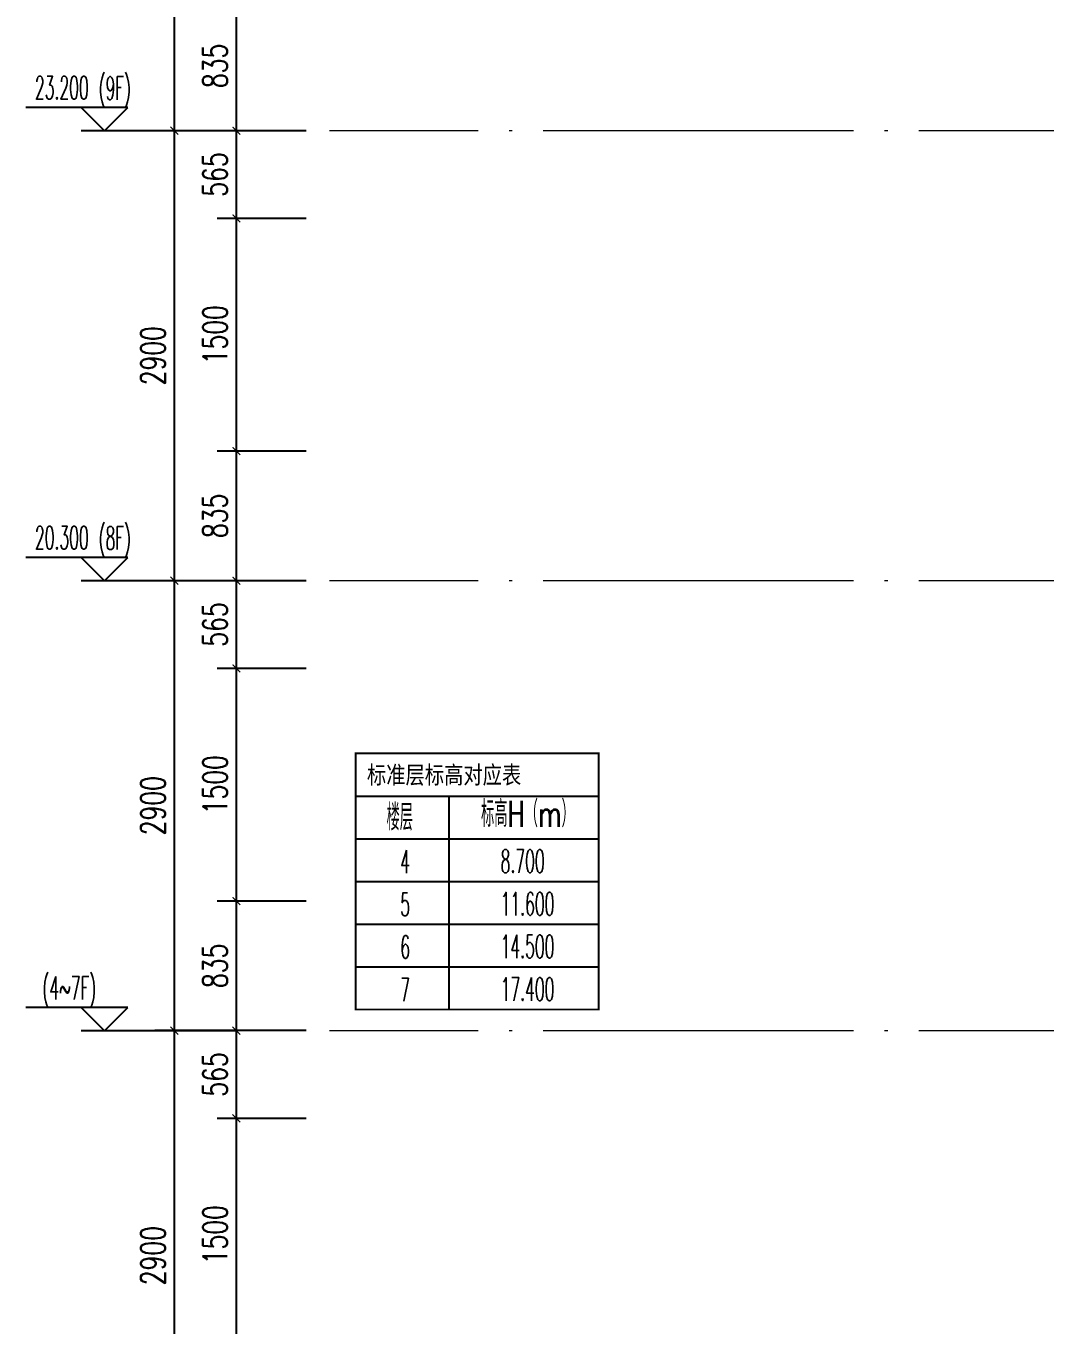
# Model space of a CAD drawing. Extents: x -1307975 to -76406, y -96289 to 379359.
# Drawn here: x -626683 to -620117, y 324553 to 332925 of the extents above; entities that cross this region are included whole.
import ezdxf

# ---------------------------------------------------------------- set-up
doc = ezdxf.new("R2010")
doc.units = 0
doc.header["$LTSCALE"] = 1000
doc.linetypes.add('DOTE', pattern=[2.42, 2, -0.2, 0.02, -0.2])
doc.layers.get('0').update_dxf_attribs({"linetype": 'CONTINUOUS'})
doc.layers.get('DEFPOINTS').update_dxf_attribs({"linetype": 'CONTINUOUS'})
for name, color, linetype in [('C-Sheet-图框', 101, 'CONTINUOUS'), ('DIM_ELEV', 3, 'CONTINUOUS'), ('PUB_DIM', 3, 'CONTINUOUS'), ('PUB_TEXT', 2, 'CONTINUOUS')]:
    doc.layers.add(name, color=color, linetype=linetype)
doc.layers.add('DOTE', color=19, linetype='DOTE', lineweight=9)
doc.styles.add('_TCH_DIM', font='SIMPLEX.shx', dxfattribs={"width": 0.7, "bigfont": 'GBCBIG.shx'})
doc.styles.add('_TCH_DIM_T3', font='SIMPLEX', dxfattribs={"width": 0.705882, "bigfont": 'GBCBIG'})
doc.styles.add('宋体', font='', dxfattribs={"height": 50})
doc.styles.get('宋体').set_extended_font_data('SimSun')
doc.dimstyles.new('_TCH_ARCH&&50', dxfattribs={"dimtxt": 157.5, "dimasz": 50, "dimexe": 125, "dimexo": 150, "dimgap": 58.75, "dimtad": 1, "dimdec": 0, "dimzin": 0, "dimdsep": 46, "dimtxsty": '_TCH_DIM_T3', "dimblk": 'ARCHTICK', "dimcen": 0.09, "dimclrt": 7, "dimazin": 0, "dimtfac": 1, "dimtdec": 0, "dimtix": 1, "dimtmove": 2, "dimatfit": 3, "dimldrblk": 'ARCHTICK', "dimfxl": 1, "dimtolj": 1, "dimtzin": 0, "dimarcsym": 0})

# ---------------------------------------------------------------- blocks, each defined once
blk = doc.blocks.new('A$C6C4F020C')
at = {"layer": 'C-Sheet-图框', "color": 0}
for p, q in [((-782.8, 687.5), (0, 687.5)), ((-782.8, 687.5), (0, 687.5)), ((-482.4, 687.5), (-482.4, 0)), ((-782.8, 550), (0, 550)), ((-782.8, 412.5), (0, 412.5)), ((-782.8, 275), (0, 275)), ((-782.8, 137.5), (0, 137.5))]:
    blk.add_line(p, q, dxfattribs=at)
at = {"layer": 'C-Sheet-图框', "color": 0, "const_width": 6}
blk.add_lwpolyline([(-782.8, 0), (0, 0), (0, 825), (-782.8, 825)], close=True, dxfattribs=at)
at = {"layer": 'PUB_TEXT', "color": 2, "style": '宋体', "width": 0.8}
blk.add_text('标准层标高对应表', height=56.96, dxfattribs=at).set_placement((-746.8, 727.4))
at = {"layer": 'PUB_TEXT', "style": '_TCH_DIM'}
for s, height, width, p in [('楼层', 84.4, 0.7, (-683.6, 577)), ('标高H（m）', 84.4, 0.7, (-379.1, 588.1)), ('4', 74.4, 0.494118, (-639.3, 438.8)), ('8.700', 74.38, 0.494118, (-316, 440.7)), ('11.600', 74.38, 0.494118, (-316, 303.2)), ('5', 74.4, 0.494118, (-639.3, 301.3)), ('6', 74.4, 0.494118, (-639.3, 163.8)), ('14.500', 74.38, 0.494118, (-316, 165.7)), ('7', 74.4, 0.494118, (-639.3, 26.3)), ('17.400', 74.38, 0.494118, (-316, 28.2))]:
    blk.add_text(s, height=height, dxfattribs=dict(at, width=width)).set_placement(p)
blk = doc.blocks.new('_ArchTick')
at = {"color": 0, "linetype": 'ByBlock', "const_width": 0.15}
blk.add_lwpolyline([(-0.5, -0.5), (0.5, 0.5)], dxfattribs=at)
blk = doc.blocks.new('*D651')
at = {"layer": 'DEFPOINTS', "color": 0, "transparency": 16777216}
for p in [(-625327.2, 325884.6), (-624727.2, 325884.6), (-624727.2, 324384.6)]:
    blk.add_point(p, dxfattribs=at)
at = {"layer": 'PUB_DIM', "color": 0, "lineweight": -2, "transparency": 16777216}
for p, q in [((-624877.2, 325884.6), (-625452.2, 325884.6)), ((-625327.2, 324384.6), (-625327.2, 325884.6)), ((-624877.2, 324384.6), (-625452.2, 324384.6))]:
    blk.add_line(p, q, dxfattribs=at)
at = {"layer": 'PUB_DIM', "color": 0, "lineweight": -2, "transparency": 16777216, "xscale": 50, "yscale": 50, "zscale": 50}
for p, rotation in [((-625327.2, 325884.6), 90), ((-625327.2, 324384.6), 270)]:
    blk.add_blockref('_ArchTick', p, dxfattribs=dict(at, rotation=rotation))
at = {"layer": 'PUB_DIM', "color": 7, "transparency": 16777216, "insert": (-625464.7, 325134.6), "char_height": 157.5, "attachment_point": 5, "rotation": 90, "style": '_TCH_DIM_T3'}
blk.add_mtext('\\A1;1500', dxfattribs=at)
blk = doc.blocks.new('*D652')
at = {"layer": 'DEFPOINTS', "color": 0, "transparency": 16777216}
for p in [(-625327.2, 326449.6), (-624727.2, 326449.6), (-624727.2, 325884.6)]:
    blk.add_point(p, dxfattribs=at)
at = {"layer": 'PUB_DIM', "color": 0, "lineweight": -2, "transparency": 16777216}
for p, q in [((-624877.2, 326449.6), (-625452.2, 326449.6)), ((-625327.2, 325884.6), (-625327.2, 326449.6)), ((-624877.2, 325884.6), (-625452.2, 325884.6))]:
    blk.add_line(p, q, dxfattribs=at)
at = {"layer": 'PUB_DIM', "color": 0, "lineweight": -2, "transparency": 16777216, "xscale": 50, "yscale": 50, "zscale": 50}
for p, rotation in [((-625327.2, 326449.6), 90), ((-625327.2, 325884.6), 270)]:
    blk.add_blockref('_ArchTick', p, dxfattribs=dict(at, rotation=rotation))
at = {"layer": 'PUB_DIM', "color": 7, "transparency": 16777216, "insert": (-625464.7, 326167.1), "char_height": 157.5, "attachment_point": 5, "rotation": 90, "style": '_TCH_DIM_T3'}
blk.add_mtext('\\A1;565', dxfattribs=at)
blk = doc.blocks.new('*D653')
at = {"layer": 'DEFPOINTS', "color": 0, "transparency": 16777216}
for p in [(-625327.2, 327284.6), (-624727.2, 327284.6), (-624727.2, 326449.6)]:
    blk.add_point(p, dxfattribs=at)
at = {"layer": 'PUB_DIM', "color": 0, "lineweight": -2, "transparency": 16777216}
for p, q in [((-624877.2, 327284.6), (-625452.2, 327284.6)), ((-625327.2, 326449.6), (-625327.2, 327284.6)), ((-624877.2, 326449.6), (-625452.2, 326449.6))]:
    blk.add_line(p, q, dxfattribs=at)
at = {"layer": 'PUB_DIM', "color": 0, "lineweight": -2, "transparency": 16777216, "xscale": 50, "yscale": 50, "zscale": 50}
for p, rotation in [((-625327.2, 327284.6), 90), ((-625327.2, 326449.6), 270)]:
    blk.add_blockref('_ArchTick', p, dxfattribs=dict(at, rotation=rotation))
at = {"layer": 'PUB_DIM', "color": 7, "transparency": 16777216, "insert": (-625464.7, 326867.1), "char_height": 157.5, "attachment_point": 5, "rotation": 90, "style": '_TCH_DIM_T3'}
blk.add_mtext('\\A1;835', dxfattribs=at)
blk = doc.blocks.new('*D654')
at = {"layer": 'DEFPOINTS', "color": 0, "transparency": 16777216}
for p in [(-625327.2, 328784.6), (-624727.2, 328784.6), (-624727.2, 327284.6)]:
    blk.add_point(p, dxfattribs=at)
at = {"layer": 'PUB_DIM', "color": 0, "lineweight": -2, "transparency": 16777216}
for p, q in [((-624877.2, 328784.6), (-625452.2, 328784.6)), ((-625327.2, 327284.6), (-625327.2, 328784.6)), ((-624877.2, 327284.6), (-625452.2, 327284.6))]:
    blk.add_line(p, q, dxfattribs=at)
at = {"layer": 'PUB_DIM', "color": 0, "lineweight": -2, "transparency": 16777216, "xscale": 50, "yscale": 50, "zscale": 50}
for p, rotation in [((-625327.2, 328784.6), 90), ((-625327.2, 327284.6), 270)]:
    blk.add_blockref('_ArchTick', p, dxfattribs=dict(at, rotation=rotation))
at = {"layer": 'PUB_DIM', "color": 7, "transparency": 16777216, "insert": (-625464.7, 328034.6), "char_height": 157.5, "attachment_point": 5, "rotation": 90, "style": '_TCH_DIM_T3'}
blk.add_mtext('\\A1;1500', dxfattribs=at)
blk = doc.blocks.new('*D655')
at = {"layer": 'DEFPOINTS', "color": 0, "transparency": 16777216}
for p in [(-625327.2, 329349.6), (-624727.2, 329349.6), (-624727.2, 328784.6)]:
    blk.add_point(p, dxfattribs=at)
at = {"layer": 'PUB_DIM', "color": 0, "lineweight": -2, "transparency": 16777216}
for p, q in [((-624877.2, 329349.6), (-625452.2, 329349.6)), ((-625327.2, 328784.6), (-625327.2, 329349.6)), ((-624877.2, 328784.6), (-625452.2, 328784.6))]:
    blk.add_line(p, q, dxfattribs=at)
at = {"layer": 'PUB_DIM', "color": 0, "lineweight": -2, "transparency": 16777216, "xscale": 50, "yscale": 50, "zscale": 50}
for p, rotation in [((-625327.2, 329349.6), 90), ((-625327.2, 328784.6), 270)]:
    blk.add_blockref('_ArchTick', p, dxfattribs=dict(at, rotation=rotation))
at = {"layer": 'PUB_DIM', "color": 7, "transparency": 16777216, "insert": (-625464.7, 329067.1), "char_height": 157.5, "attachment_point": 5, "rotation": 90, "style": '_TCH_DIM_T3'}
blk.add_mtext('\\A1;565', dxfattribs=at)
blk = doc.blocks.new('*D656')
at = {"layer": 'DEFPOINTS', "color": 0, "transparency": 16777216}
for p in [(-625327.2, 330184.6), (-624727.2, 330184.6), (-624727.2, 329349.6)]:
    blk.add_point(p, dxfattribs=at)
at = {"layer": 'PUB_DIM', "color": 0, "lineweight": -2, "transparency": 16777216}
for p, q in [((-624877.2, 330184.6), (-625452.2, 330184.6)), ((-625327.2, 329349.6), (-625327.2, 330184.6)), ((-624877.2, 329349.6), (-625452.2, 329349.6))]:
    blk.add_line(p, q, dxfattribs=at)
at = {"layer": 'PUB_DIM', "color": 0, "lineweight": -2, "transparency": 16777216, "xscale": 50, "yscale": 50, "zscale": 50}
for p, rotation in [((-625327.2, 330184.6), 90), ((-625327.2, 329349.6), 270)]:
    blk.add_blockref('_ArchTick', p, dxfattribs=dict(at, rotation=rotation))
at = {"layer": 'PUB_DIM', "color": 7, "transparency": 16777216, "insert": (-625464.7, 329767.1), "char_height": 157.5, "attachment_point": 5, "rotation": 90, "style": '_TCH_DIM_T3'}
blk.add_mtext('\\A1;835', dxfattribs=at)
blk = doc.blocks.new('*D657')
at = {"layer": 'DEFPOINTS', "color": 0, "transparency": 16777216}
for p in [(-625327.2, 331684.6), (-624727.2, 331684.6), (-624727.2, 330184.6)]:
    blk.add_point(p, dxfattribs=at)
at = {"layer": 'PUB_DIM', "color": 0, "lineweight": -2, "transparency": 16777216}
for p, q in [((-624877.2, 331684.6), (-625452.2, 331684.6)), ((-625327.2, 330184.6), (-625327.2, 331684.6)), ((-624877.2, 330184.6), (-625452.2, 330184.6))]:
    blk.add_line(p, q, dxfattribs=at)
at = {"layer": 'PUB_DIM', "color": 0, "lineweight": -2, "transparency": 16777216, "xscale": 50, "yscale": 50, "zscale": 50}
for p, rotation in [((-625327.2, 331684.6), 90), ((-625327.2, 330184.6), 270)]:
    blk.add_blockref('_ArchTick', p, dxfattribs=dict(at, rotation=rotation))
at = {"layer": 'PUB_DIM', "color": 7, "transparency": 16777216, "insert": (-625464.7, 330934.6), "char_height": 157.5, "attachment_point": 5, "rotation": 90, "style": '_TCH_DIM_T3'}
blk.add_mtext('\\A1;1500', dxfattribs=at)
blk = doc.blocks.new('*D658')
at = {"layer": 'DEFPOINTS', "color": 0, "transparency": 16777216}
for p in [(-625327.2, 332249.6), (-624727.2, 332249.6), (-624727.2, 331684.6)]:
    blk.add_point(p, dxfattribs=at)
at = {"layer": 'PUB_DIM', "color": 0, "lineweight": -2, "transparency": 16777216}
for p, q in [((-624877.2, 332249.6), (-625452.2, 332249.6)), ((-625327.2, 331684.6), (-625327.2, 332249.6)), ((-624877.2, 331684.6), (-625452.2, 331684.6))]:
    blk.add_line(p, q, dxfattribs=at)
at = {"layer": 'PUB_DIM', "color": 0, "lineweight": -2, "transparency": 16777216, "xscale": 50, "yscale": 50, "zscale": 50}
for p, rotation in [((-625327.2, 332249.6), 90), ((-625327.2, 331684.6), 270)]:
    blk.add_blockref('_ArchTick', p, dxfattribs=dict(at, rotation=rotation))
at = {"layer": 'PUB_DIM', "color": 7, "transparency": 16777216, "insert": (-625464.7, 331967.1), "char_height": 157.5, "attachment_point": 5, "rotation": 90, "style": '_TCH_DIM_T3'}
blk.add_mtext('\\A1;565', dxfattribs=at)
blk = doc.blocks.new('*D659')
at = {"layer": 'DEFPOINTS', "color": 0, "transparency": 16777216}
for p in [(-625327.2, 333084.6), (-624727.2, 333084.6), (-624727.2, 332249.6)]:
    blk.add_point(p, dxfattribs=at)
at = {"layer": 'PUB_DIM', "color": 0, "lineweight": -2, "transparency": 16777216}
for p, q in [((-624877.2, 333084.6), (-625452.2, 333084.6)), ((-625327.2, 332249.6), (-625327.2, 333084.6)), ((-624877.2, 332249.6), (-625452.2, 332249.6))]:
    blk.add_line(p, q, dxfattribs=at)
at = {"layer": 'PUB_DIM', "color": 0, "lineweight": -2, "transparency": 16777216, "xscale": 50, "yscale": 50, "zscale": 50}
for p, rotation in [((-625327.2, 333084.6), 90), ((-625327.2, 332249.6), 270)]:
    blk.add_blockref('_ArchTick', p, dxfattribs=dict(at, rotation=rotation))
at = {"layer": 'PUB_DIM', "color": 7, "transparency": 16777216, "insert": (-625464.7, 332667.1), "char_height": 157.5, "attachment_point": 5, "rotation": 90, "style": '_TCH_DIM_T3'}
blk.add_mtext('\\A1;835', dxfattribs=at)
blk = doc.blocks.new('*D662')
at = {"layer": 'DEFPOINTS', "color": 0, "transparency": 16777216}
for p in [(-625727.2, 329349.6), (-624727.2, 329349.6), (-624727.2, 326449.6)]:
    blk.add_point(p, dxfattribs=at)
at = {"layer": 'PUB_DIM', "color": 0, "lineweight": -2, "transparency": 16777216}
for p, q in [((-624877.2, 329349.6), (-625852.2, 329349.6)), ((-625727.2, 326449.6), (-625727.2, 329349.6)), ((-624877.2, 326449.6), (-625852.2, 326449.6))]:
    blk.add_line(p, q, dxfattribs=at)
at = {"layer": 'PUB_DIM', "color": 0, "lineweight": -2, "transparency": 16777216, "xscale": 50, "yscale": 50, "zscale": 50}
for p, rotation in [((-625727.2, 329349.6), 90), ((-625727.2, 326449.6), 270)]:
    blk.add_blockref('_ArchTick', p, dxfattribs=dict(at, rotation=rotation))
at = {"layer": 'PUB_DIM', "color": 7, "transparency": 16777216, "insert": (-625864.7, 327899.6), "char_height": 157.5, "attachment_point": 5, "rotation": 90, "style": '_TCH_DIM_T3'}
blk.add_mtext('\\A1;2900', dxfattribs=at)
blk = doc.blocks.new('*D663')
at = {"layer": 'DEFPOINTS', "color": 0, "transparency": 16777216}
for p in [(-625727.2, 332249.6), (-624727.2, 332249.6), (-624727.2, 329349.6)]:
    blk.add_point(p, dxfattribs=at)
at = {"layer": 'PUB_DIM', "color": 0, "lineweight": -2, "transparency": 16777216}
for p, q in [((-624877.2, 332249.6), (-625852.2, 332249.6)), ((-625727.2, 329349.6), (-625727.2, 332249.6)), ((-624877.2, 329349.6), (-625852.2, 329349.6))]:
    blk.add_line(p, q, dxfattribs=at)
at = {"layer": 'PUB_DIM', "color": 0, "lineweight": -2, "transparency": 16777216, "xscale": 50, "yscale": 50, "zscale": 50}
for p, rotation in [((-625727.2, 332249.6), 90), ((-625727.2, 329349.6), 270)]:
    blk.add_blockref('_ArchTick', p, dxfattribs=dict(at, rotation=rotation))
at = {"layer": 'PUB_DIM', "color": 7, "transparency": 16777216, "insert": (-625864.7, 330799.6), "char_height": 157.5, "attachment_point": 5, "rotation": 90, "style": '_TCH_DIM_T3'}
blk.add_mtext('\\A1;2900', dxfattribs=at)
blk = doc.blocks.new('*D664')
at = {"layer": 'DEFPOINTS', "color": 0, "transparency": 16777216}
for p in [(-625727.2, 335149.6), (-624727.2, 335149.6), (-624727.2, 332249.6)]:
    blk.add_point(p, dxfattribs=at)
at = {"layer": 'PUB_DIM', "color": 0, "lineweight": -2, "transparency": 16777216}
for p, q in [((-624877.2, 335149.6), (-625852.2, 335149.6)), ((-625727.2, 332249.6), (-625727.2, 335149.6)), ((-624877.2, 332249.6), (-625852.2, 332249.6))]:
    blk.add_line(p, q, dxfattribs=at)
at = {"layer": 'PUB_DIM', "color": 0, "lineweight": -2, "transparency": 16777216, "xscale": 50, "yscale": 50, "zscale": 50}
for p, rotation in [((-625727.2, 335149.6), 90), ((-625727.2, 332249.6), 270)]:
    blk.add_blockref('_ArchTick', p, dxfattribs=dict(at, rotation=rotation))
at = {"layer": 'PUB_DIM', "color": 7, "transparency": 16777216, "insert": (-625864.7, 333699.6), "char_height": 157.5, "attachment_point": 5, "rotation": 90, "style": '_TCH_DIM_T3'}
blk.add_mtext('\\A1;2900', dxfattribs=at)
blk = doc.blocks.new('*D671')
at = {"layer": 'DEFPOINTS', "color": 0, "transparency": 16777216}
for p in [(-625727.2, 326449.6), (-624727.2, 326449.6), (-624727.2, 323549.6)]:
    blk.add_point(p, dxfattribs=at)
at = {"layer": 'PUB_DIM', "color": 0, "lineweight": -2, "transparency": 16777216}
for p, q in [((-624877.2, 326449.6), (-625852.2, 326449.6)), ((-625727.2, 323549.6), (-625727.2, 326449.6)), ((-624877.2, 323549.6), (-625852.2, 323549.6))]:
    blk.add_line(p, q, dxfattribs=at)
at = {"layer": 'PUB_DIM', "color": 0, "lineweight": -2, "transparency": 16777216, "xscale": 50, "yscale": 50, "zscale": 50}
for p, rotation in [((-625727.2, 326449.6), 90), ((-625727.2, 323549.6), 270)]:
    blk.add_blockref('_ArchTick', p, dxfattribs=dict(at, rotation=rotation))
at = {"layer": 'PUB_DIM', "color": 7, "transparency": 16777216, "insert": (-625864.7, 324999.6), "char_height": 157.5, "attachment_point": 5, "rotation": 90, "style": '_TCH_DIM_T3'}
blk.add_mtext('\\A1;2900', dxfattribs=at)

msp = doc.modelspace()

# ---------------------------------------------------------------- linework, layer by layer
at = {"layer": 'DIM_ELEV'}
for p, q in [((-626027.19, 332399.56), (-626683.19, 332399.56)), ((-626177.19, 332249.56), (-626327.19, 332399.56)), ((-626177.19, 332249.56), (-626027.19, 332399.56)), ((-625327.19, 332249.56), (-626327.19, 332249.56)), ((-626027.19, 329499.56), (-626683.19, 329499.56)), ((-626177.19, 329349.56), (-626327.19, 329499.56)), ((-626177.19, 329349.56), (-626027.19, 329499.56)), ((-625327.19, 329349.56), (-626327.19, 329349.56)), ((-626027.19, 326599.56), (-626683.19, 326599.56)), ((-626177.19, 326449.56), (-626327.19, 326599.56)), ((-626177.19, 326449.56), (-626027.19, 326599.56)), ((-625327.19, 326449.56), (-626327.19, 326449.56))]:
    msp.add_line(p, q, dxfattribs=at)
at = {"layer": 'DOTE', "linetype": 'DOTE'}
for p, q in [((-609250.13, 332249.56), (-624727.19, 332249.56)), ((-609250.13, 329349.56), (-624727.19, 329349.56)), ((-609250.13, 326449.56), (-624727.19, 326449.56)), ((-609250.13, 326449.56), (-624727.19, 326449.56))]:
    msp.add_line(p, q, dxfattribs=at)

# ---------------------------------------------------------------- block references
at = {"xscale": 2, "yscale": 2, "zscale": 2}
msp.add_blockref('A$C6C4F020C', (-622992.53, 326586.33), dxfattribs=at)

# ---------------------------------------------------------------- texts
at = {"layer": 'PUB_TEXT', "style": '_TCH_DIM', "width": 0.494118}
for s, p in [('(9F)', (-626214.59, 332449.61)), ('23.200', (-626625.39, 332452.06)), ('20.300', (-626625.39, 329552.06)), ('(8F)', (-626214.59, 329549.61)), ('(4~7F)', (-626576.84, 326649.61))]:
    msp.add_text(s, height=148.75, dxfattribs=at).set_placement(p)

# ---------------------------------------------------------------- dimensions: what is measured, and where the dimension line sits
at = {"layer": 'PUB_DIM'}
for p1, p2, distance, picture, middle in [((-624727.19, 332249.56), (-624727.19, 335149.56), 1000, '*D664', (-625864.69, 333699.56)), ((-624727.19, 332249.56), (-624727.19, 333084.58), 600, '*D659', (-625464.69, 332667.07)), ((-624727.19, 329349.56), (-624727.19, 332249.56), 1000, '*D663', (-625864.69, 330799.56)), ((-624727.19, 331684.59), (-624727.19, 332249.56), 600, '*D658', (-625464.69, 331967.07)), ((-624727.19, 330184.59), (-624727.19, 331684.59), 600, '*D657', (-625464.69, 330934.59)), ((-624727.19, 329349.56), (-624727.19, 330184.59), 600, '*D656', (-625464.69, 329767.07)), ((-624727.19, 326449.56), (-624727.19, 329349.56), 1000, '*D662', (-625864.69, 327899.56)), ((-624727.19, 328784.59), (-624727.19, 329349.56), 600, '*D655', (-625464.69, 329067.07)), ((-624727.19, 327284.59), (-624727.19, 328784.59), 600, '*D654', (-625464.69, 328034.59)), ((-624727.19, 326449.56), (-624727.19, 327284.59), 600, '*D653', (-625464.69, 326867.08)), ((-624727.19, 323549.56), (-624727.19, 326449.56), 1000, '*D671', (-625864.69, 324999.56)), ((-624727.19, 325884.59), (-624727.19, 326449.56), 600, '*D652', (-625464.69, 326167.07)), ((-624727.19, 324384.59), (-624727.19, 325884.59), 600, '*D651', (-625464.69, 325134.59))]:
    dim = msp.add_aligned_dim(p1=p1, p2=p2, distance=distance, dimstyle='_TCH_ARCH&&50', dxfattribs=at)
    dim.commit()
    dim.dimension.update_dxf_attribs({"geometry": picture, "text_midpoint": middle})

doc.saveas('drawing.dxf')
